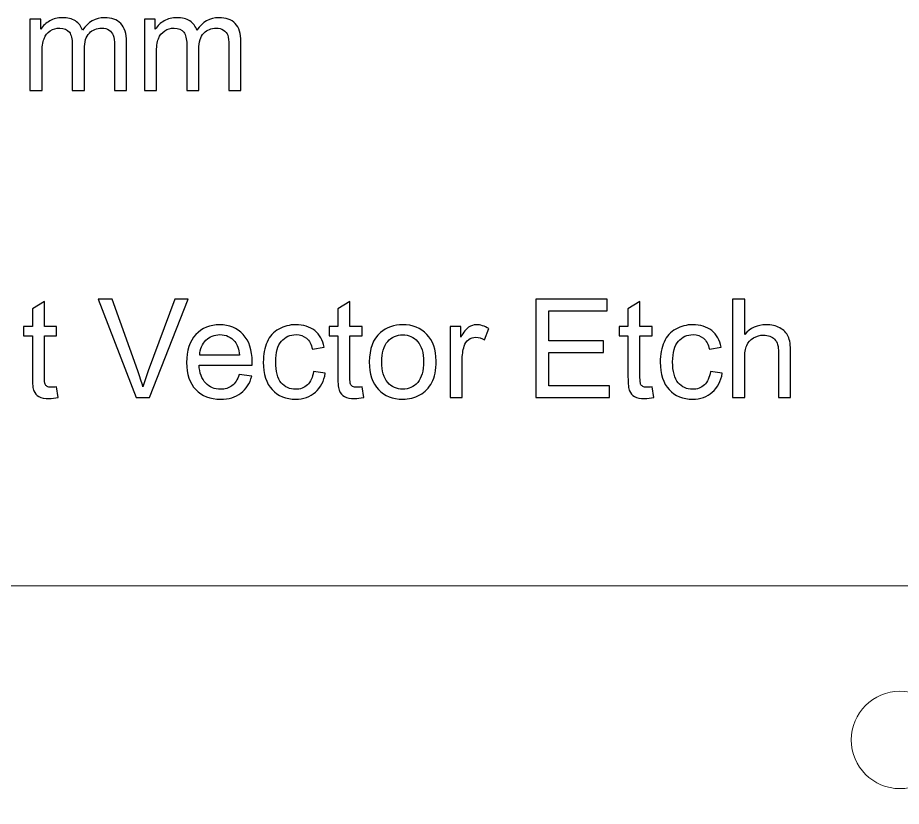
# Model space of a CAD drawing. Header units: centimetres. Extents: x -15.9 to -5, y -19.6 to -8.3.
# Drawn here: x -13.219 to -10.496, y -10.829 to -8.4 of the extents above; entities that cross this region are included whole.
import ezdxf

# ---------------------------------------------------------------- set-up
doc = ezdxf.new("R2010")
doc.units = ezdxf.units.CM
doc.header["$MEASUREMENT"] = 0
doc.layers.add('Layer 1', color=7, linetype='Continuous')

msp = doc.modelspace()

# ---------------------------------------------------------------- linework, layer by layer
at = {"layer": 'Layer 1', "lineweight": 9}
msp.add_ellipse((-10.5, -10.625), major_axis=(0, 0.15), ratio=1, dxfattribs=at)
at = {"layer": 'Layer 1', "color": 4}
for points, knots in [([(-13.1808, -8.62449), (-13.1808, -8.62449), (-13.1808, -8.40499), (-13.1808, -8.40499), (-13.1808, -8.40499), (-13.1808, -8.40499), (-13.14757, -8.40499), (-13.14757, -8.40499), (-13.14757, -8.40499), (-13.14757, -8.40499), (-13.14757, -8.43576), (-13.14757, -8.43576), (-13.14757, -8.43576), (-13.14065, -8.42503), (-13.13148, -8.41635), (-13.12005, -8.40986), (-13.12005, -8.40986), (-13.10862, -8.4033), (-13.09557, -8.39998), (-13.08096, -8.39998), (-13.08096, -8.39998), (-13.06474, -8.39998), (-13.0514, -8.40337), (-13.04103, -8.41014), (-13.04103, -8.41014), (-13.03059, -8.41692), (-13.02325, -8.4263), (-13.01902, -8.43844), (-13.01902, -8.43844), (-13.00159, -8.41282), (-12.97901, -8.39998), (-12.95121, -8.39998), (-12.95121, -8.39998), (-12.92941, -8.39998), (-12.91269, -8.40605), (-12.90098, -8.41812), (-12.90098, -8.41812), (-12.88927, -8.43018), (-12.88341, -8.44874), (-12.88341, -8.47378), (-12.88341, -8.47378), (-12.88341, -8.47378), (-12.88341, -8.62449), (-12.88341, -8.62449), (-12.88341, -8.62449), (-12.88341, -8.62449), (-12.92038, -8.62449), (-12.92038, -8.62449), (-12.92038, -8.62449), (-12.92038, -8.62449), (-12.92038, -8.4862), (-12.92038, -8.4862), (-12.92038, -8.4862), (-12.92038, -8.47132), (-12.92158, -8.46059), (-12.92398, -8.45403), (-12.92398, -8.45403), (-12.92645, -8.44754), (-12.93082, -8.44225), (-12.9371, -8.43822), (-12.9371, -8.43822), (-12.94345, -8.43427), (-12.95093, -8.43223), (-12.95947, -8.43223), (-12.95947, -8.43223), (-12.97492, -8.43223), (-12.98769, -8.43738), (-12.99792, -8.44768), (-12.99792, -8.44768), (-13.00808, -8.45791), (-13.01323, -8.47435), (-13.01323, -8.49693), (-13.01323, -8.49693), (-13.01323, -8.49693), (-13.01323, -8.62449), (-13.01323, -8.62449), (-13.01323, -8.62449), (-13.01323, -8.62449), (-13.05041, -8.62449), (-13.05041, -8.62449), (-13.05041, -8.62449), (-13.05041, -8.62449), (-13.05041, -8.4819), (-13.05041, -8.4819), (-13.05041, -8.4819), (-13.05041, -8.46532), (-13.05345, -8.4529), (-13.05952, -8.44465), (-13.05952, -8.44465), (-13.06558, -8.43639), (-13.07546, -8.43223), (-13.08929, -8.43223), (-13.08929, -8.43223), (-13.09973, -8.43223), (-13.1094, -8.43498), (-13.11829, -8.44055), (-13.11829, -8.44055), (-13.12718, -8.44606), (-13.13367, -8.4541), (-13.13762, -8.46468), (-13.13762, -8.46468), (-13.14164, -8.47534), (-13.14362, -8.49065), (-13.14362, -8.51061), (-13.14362, -8.51061), (-13.14362, -8.51061), (-13.14362, -8.62449), (-13.14362, -8.62449), (-13.14362, -8.62449), (-13.14362, -8.62449), (-13.1808, -8.62449), (-13.1808, -8.62449)], [0, 0, 0, 0, 0.0357143, 0.0357143, 0.0357143, 0.0357143, 0.0714286, 0.0714286, 0.0714286, 0.0714286, 0.1071429, 0.1071429, 0.1071429, 0.1071429, 0.1428571, 0.1428571, 0.1428571, 0.1428571, 0.1785714, 0.1785714, 0.1785714, 0.1785714, 0.2142857, 0.2142857, 0.2142857, 0.2142857, 0.25, 0.25, 0.25, 0.25, 0.2857143, 0.2857143, 0.2857143, 0.2857143, 0.3214286, 0.3214286, 0.3214286, 0.3214286, 0.3571429, 0.3571429, 0.3571429, 0.3571429, 0.3928571, 0.3928571, 0.3928571, 0.3928571, 0.4285714, 0.4285714, 0.4285714, 0.4285714, 0.4642857, 0.4642857, 0.4642857, 0.4642857, 0.5, 0.5, 0.5, 0.5, 0.5357143, 0.5357143, 0.5357143, 0.5357143, 0.5714286, 0.5714286, 0.5714286, 0.5714286, 0.6071429, 0.6071429, 0.6071429, 0.6071429, 0.6428571, 0.6428571, 0.6428571, 0.6428571, 0.6785714, 0.6785714, 0.6785714, 0.6785714, 0.7142857, 0.7142857, 0.7142857, 0.7142857, 0.75, 0.75, 0.75, 0.75, 0.7857143, 0.7857143, 0.7857143, 0.7857143, 0.8214286, 0.8214286, 0.8214286, 0.8214286, 0.8571429, 0.8571429, 0.8571429, 0.8571429, 0.8928571, 0.8928571, 0.8928571, 0.8928571, 0.9285714, 0.9285714, 0.9285714, 0.9285714, 0.9642857, 0.9642857, 0.9642857, 0.9642857, 1, 1, 1, 1]), ([(-12.82817, -8.62449), (-12.82817, -8.62449), (-12.82817, -8.40499), (-12.82817, -8.40499), (-12.82817, -8.40499), (-12.82817, -8.40499), (-12.79494, -8.40499), (-12.79494, -8.40499), (-12.79494, -8.40499), (-12.79494, -8.40499), (-12.79494, -8.43576), (-12.79494, -8.43576), (-12.79494, -8.43576), (-12.78802, -8.42503), (-12.77885, -8.41635), (-12.76742, -8.40986), (-12.76742, -8.40986), (-12.75599, -8.4033), (-12.74294, -8.39998), (-12.72833, -8.39998), (-12.72833, -8.39998), (-12.71211, -8.39998), (-12.69877, -8.40337), (-12.6884, -8.41014), (-12.6884, -8.41014), (-12.67796, -8.41692), (-12.67062, -8.4263), (-12.66639, -8.43844), (-12.66639, -8.43844), (-12.64896, -8.41282), (-12.62638, -8.39998), (-12.59858, -8.39998), (-12.59858, -8.39998), (-12.57678, -8.39998), (-12.56006, -8.40605), (-12.54835, -8.41812), (-12.54835, -8.41812), (-12.53664, -8.43018), (-12.53078, -8.44874), (-12.53078, -8.47378), (-12.53078, -8.47378), (-12.53078, -8.47378), (-12.53078, -8.62449), (-12.53078, -8.62449), (-12.53078, -8.62449), (-12.53078, -8.62449), (-12.56775, -8.62449), (-12.56775, -8.62449), (-12.56775, -8.62449), (-12.56775, -8.62449), (-12.56775, -8.4862), (-12.56775, -8.4862), (-12.56775, -8.4862), (-12.56775, -8.47132), (-12.56895, -8.46059), (-12.57135, -8.45403), (-12.57135, -8.45403), (-12.57382, -8.44754), (-12.57819, -8.44225), (-12.58447, -8.43822), (-12.58447, -8.43822), (-12.59082, -8.43427), (-12.5983, -8.43223), (-12.60684, -8.43223), (-12.60684, -8.43223), (-12.62229, -8.43223), (-12.63506, -8.43738), (-12.64529, -8.44768), (-12.64529, -8.44768), (-12.65545, -8.45791), (-12.6606, -8.47435), (-12.6606, -8.49693), (-12.6606, -8.49693), (-12.6606, -8.49693), (-12.6606, -8.62449), (-12.6606, -8.62449), (-12.6606, -8.62449), (-12.6606, -8.62449), (-12.69778, -8.62449), (-12.69778, -8.62449), (-12.69778, -8.62449), (-12.69778, -8.62449), (-12.69778, -8.4819), (-12.69778, -8.4819), (-12.69778, -8.4819), (-12.69778, -8.46532), (-12.70082, -8.4529), (-12.70689, -8.44465), (-12.70689, -8.44465), (-12.71295, -8.43639), (-12.72283, -8.43223), (-12.73666, -8.43223), (-12.73666, -8.43223), (-12.7471, -8.43223), (-12.75677, -8.43498), (-12.76566, -8.44055), (-12.76566, -8.44055), (-12.77455, -8.44606), (-12.78104, -8.4541), (-12.78499, -8.46468), (-12.78499, -8.46468), (-12.78901, -8.47534), (-12.79099, -8.49065), (-12.79099, -8.51061), (-12.79099, -8.51061), (-12.79099, -8.51061), (-12.79099, -8.62449), (-12.79099, -8.62449), (-12.79099, -8.62449), (-12.79099, -8.62449), (-12.82817, -8.62449), (-12.82817, -8.62449)], [0, 0, 0, 0, 0.0357143, 0.0357143, 0.0357143, 0.0357143, 0.0714286, 0.0714286, 0.0714286, 0.0714286, 0.1071429, 0.1071429, 0.1071429, 0.1071429, 0.1428571, 0.1428571, 0.1428571, 0.1428571, 0.1785714, 0.1785714, 0.1785714, 0.1785714, 0.2142857, 0.2142857, 0.2142857, 0.2142857, 0.25, 0.25, 0.25, 0.25, 0.2857143, 0.2857143, 0.2857143, 0.2857143, 0.3214286, 0.3214286, 0.3214286, 0.3214286, 0.3571429, 0.3571429, 0.3571429, 0.3571429, 0.3928571, 0.3928571, 0.3928571, 0.3928571, 0.4285714, 0.4285714, 0.4285714, 0.4285714, 0.4642857, 0.4642857, 0.4642857, 0.4642857, 0.5, 0.5, 0.5, 0.5, 0.5357143, 0.5357143, 0.5357143, 0.5357143, 0.5714286, 0.5714286, 0.5714286, 0.5714286, 0.6071429, 0.6071429, 0.6071429, 0.6071429, 0.6428571, 0.6428571, 0.6428571, 0.6428571, 0.6785714, 0.6785714, 0.6785714, 0.6785714, 0.7142857, 0.7142857, 0.7142857, 0.7142857, 0.75, 0.75, 0.75, 0.75, 0.7857143, 0.7857143, 0.7857143, 0.7857143, 0.8214286, 0.8214286, 0.8214286, 0.8214286, 0.8571429, 0.8571429, 0.8571429, 0.8571429, 0.8928571, 0.8928571, 0.8928571, 0.8928571, 0.9285714, 0.9285714, 0.9285714, 0.9285714, 0.9642857, 0.9642857, 0.9642857, 0.9642857, 1, 1, 1, 1]), ([(-13.09896, -9.53709), (-13.09896, -9.53709), (-13.0936, -9.56997), (-13.0936, -9.56997), (-13.0936, -9.56997), (-13.10404, -9.57215), (-13.11343, -9.57328), (-13.12168, -9.57328), (-13.12168, -9.57328), (-13.13523, -9.57328), (-13.14567, -9.57117), (-13.15315, -9.56686), (-13.15315, -9.56686), (-13.16056, -9.56263), (-13.16578, -9.55698), (-13.16881, -9.55), (-13.16881, -9.55), (-13.17184, -9.54309), (-13.1734, -9.52841), (-13.1734, -9.50611), (-13.1734, -9.50611), (-13.1734, -9.50611), (-13.1734, -9.37982), (-13.1734, -9.37982), (-13.1734, -9.37982), (-13.1734, -9.37982), (-13.2007, -9.37982), (-13.2007, -9.37982), (-13.2007, -9.37982), (-13.2007, -9.37982), (-13.2007, -9.35089), (-13.2007, -9.35089), (-13.2007, -9.35089), (-13.2007, -9.35089), (-13.1734, -9.35089), (-13.1734, -9.35089), (-13.1734, -9.35089), (-13.1734, -9.35089), (-13.1734, -9.2965), (-13.1734, -9.2965), (-13.1734, -9.2965), (-13.1734, -9.2965), (-13.13636, -9.2742), (-13.13636, -9.2742), (-13.13636, -9.2742), (-13.13636, -9.2742), (-13.13636, -9.35089), (-13.13636, -9.35089), (-13.13636, -9.35089), (-13.13636, -9.35089), (-13.09896, -9.35089), (-13.09896, -9.35089), (-13.09896, -9.35089), (-13.09896, -9.35089), (-13.09896, -9.37982), (-13.09896, -9.37982), (-13.09896, -9.37982), (-13.09896, -9.37982), (-13.13636, -9.37982), (-13.13636, -9.37982), (-13.13636, -9.37982), (-13.13636, -9.37982), (-13.13636, -9.50816), (-13.13636, -9.50816), (-13.13636, -9.50816), (-13.13636, -9.51881), (-13.13572, -9.52559), (-13.13445, -9.52862), (-13.13445, -9.52862), (-13.13311, -9.53166), (-13.13099, -9.53405), (-13.12803, -9.53589), (-13.12803, -9.53589), (-13.12507, -9.53765), (-13.12083, -9.53857), (-13.11533, -9.53857), (-13.11533, -9.53857), (-13.11117, -9.53857), (-13.10573, -9.53808), (-13.09896, -9.53709)], [0, 0, 0, 0, 0.05, 0.05, 0.05, 0.05, 0.1, 0.1, 0.1, 0.1, 0.15, 0.15, 0.15, 0.15, 0.2, 0.2, 0.2, 0.2, 0.25, 0.25, 0.25, 0.25, 0.3, 0.3, 0.3, 0.3, 0.35, 0.35, 0.35, 0.35, 0.4, 0.4, 0.4, 0.4, 0.45, 0.45, 0.45, 0.45, 0.5, 0.5, 0.5, 0.5, 0.55, 0.55, 0.55, 0.55, 0.6, 0.6, 0.6, 0.6, 0.65, 0.65, 0.65, 0.65, 0.7, 0.7, 0.7, 0.7, 0.75, 0.75, 0.75, 0.75, 0.8, 0.8, 0.8, 0.8, 0.85, 0.85, 0.85, 0.85, 0.9, 0.9, 0.9, 0.9, 0.95, 0.95, 0.95, 0.95, 1, 1, 1, 1]), ([(-12.85363, -9.57039), (-12.85363, -9.57039), (-12.97104, -9.26736), (-12.97104, -9.26736), (-12.97104, -9.26736), (-12.97104, -9.26736), (-12.92757, -9.26736), (-12.92757, -9.26736), (-12.92757, -9.26736), (-12.92757, -9.26736), (-12.84883, -9.48749), (-12.84883, -9.48749), (-12.84883, -9.48749), (-12.84248, -9.50513), (-12.83719, -9.52171), (-12.83296, -9.53709), (-12.83296, -9.53709), (-12.82823, -9.52058), (-12.8228, -9.50407), (-12.81659, -9.48749), (-12.81659, -9.48749), (-12.81659, -9.48749), (-12.73475, -9.26736), (-12.73475, -9.26736), (-12.73475, -9.26736), (-12.73475, -9.26736), (-12.69382, -9.26736), (-12.69382, -9.26736), (-12.69382, -9.26736), (-12.69382, -9.26736), (-12.8125, -9.57039), (-12.8125, -9.57039), (-12.8125, -9.57039), (-12.8125, -9.57039), (-12.85363, -9.57039), (-12.85363, -9.57039)], [0, 0, 0, 0, 0.1111111, 0.1111111, 0.1111111, 0.1111111, 0.2222222, 0.2222222, 0.2222222, 0.2222222, 0.3333333, 0.3333333, 0.3333333, 0.3333333, 0.4444444, 0.4444444, 0.4444444, 0.4444444, 0.5555556, 0.5555556, 0.5555556, 0.5555556, 0.6666667, 0.6666667, 0.6666667, 0.6666667, 0.7777778, 0.7777778, 0.7777778, 0.7777778, 0.8888889, 0.8888889, 0.8888889, 0.8888889, 1, 1, 1, 1]), ([(-12.1576, -9.53709), (-12.1576, -9.53709), (-12.15224, -9.56997), (-12.15224, -9.56997), (-12.15224, -9.56997), (-12.16268, -9.57215), (-12.17207, -9.57328), (-12.18032, -9.57328), (-12.18032, -9.57328), (-12.19387, -9.57328), (-12.20431, -9.57117), (-12.21179, -9.56686), (-12.21179, -9.56686), (-12.2192, -9.56263), (-12.22442, -9.55698), (-12.22745, -9.55), (-12.22745, -9.55), (-12.23048, -9.54309), (-12.23204, -9.52841), (-12.23204, -9.50611), (-12.23204, -9.50611), (-12.23204, -9.50611), (-12.23204, -9.37982), (-12.23204, -9.37982), (-12.23204, -9.37982), (-12.23204, -9.37982), (-12.25934, -9.37982), (-12.25934, -9.37982), (-12.25934, -9.37982), (-12.25934, -9.37982), (-12.25934, -9.35089), (-12.25934, -9.35089), (-12.25934, -9.35089), (-12.25934, -9.35089), (-12.23204, -9.35089), (-12.23204, -9.35089), (-12.23204, -9.35089), (-12.23204, -9.35089), (-12.23204, -9.2965), (-12.23204, -9.2965), (-12.23204, -9.2965), (-12.23204, -9.2965), (-12.195, -9.2742), (-12.195, -9.2742), (-12.195, -9.2742), (-12.195, -9.2742), (-12.195, -9.35089), (-12.195, -9.35089), (-12.195, -9.35089), (-12.195, -9.35089), (-12.1576, -9.35089), (-12.1576, -9.35089), (-12.1576, -9.35089), (-12.1576, -9.35089), (-12.1576, -9.37982), (-12.1576, -9.37982), (-12.1576, -9.37982), (-12.1576, -9.37982), (-12.195, -9.37982), (-12.195, -9.37982), (-12.195, -9.37982), (-12.195, -9.37982), (-12.195, -9.50816), (-12.195, -9.50816), (-12.195, -9.50816), (-12.195, -9.51881), (-12.19436, -9.52559), (-12.19309, -9.52862), (-12.19309, -9.52862), (-12.19175, -9.53166), (-12.18963, -9.53405), (-12.18667, -9.53589), (-12.18667, -9.53589), (-12.18371, -9.53765), (-12.17947, -9.53857), (-12.17397, -9.53857), (-12.17397, -9.53857), (-12.16981, -9.53857), (-12.16437, -9.53808), (-12.1576, -9.53709)], [0, 0, 0, 0, 0.05, 0.05, 0.05, 0.05, 0.1, 0.1, 0.1, 0.1, 0.15, 0.15, 0.15, 0.15, 0.2, 0.2, 0.2, 0.2, 0.25, 0.25, 0.25, 0.25, 0.3, 0.3, 0.3, 0.3, 0.35, 0.35, 0.35, 0.35, 0.4, 0.4, 0.4, 0.4, 0.45, 0.45, 0.45, 0.45, 0.5, 0.5, 0.5, 0.5, 0.55, 0.55, 0.55, 0.55, 0.6, 0.6, 0.6, 0.6, 0.65, 0.65, 0.65, 0.65, 0.7, 0.7, 0.7, 0.7, 0.75, 0.75, 0.75, 0.75, 0.8, 0.8, 0.8, 0.8, 0.85, 0.85, 0.85, 0.85, 0.9, 0.9, 0.9, 0.9, 0.95, 0.95, 0.95, 0.95, 1, 1, 1, 1]), ([(-11.62159, -9.57039), (-11.62159, -9.57039), (-11.62159, -9.26736), (-11.62159, -9.26736), (-11.62159, -9.26736), (-11.62159, -9.26736), (-11.40251, -9.26736), (-11.40251, -9.26736), (-11.40251, -9.26736), (-11.40251, -9.26736), (-11.40251, -9.30313), (-11.40251, -9.30313), (-11.40251, -9.30313), (-11.40251, -9.30313), (-11.58151, -9.30313), (-11.58151, -9.30313), (-11.58151, -9.30313), (-11.58151, -9.30313), (-11.58151, -9.39591), (-11.58151, -9.39591), (-11.58151, -9.39591), (-11.58151, -9.39591), (-11.41387, -9.39591), (-11.41387, -9.39591), (-11.41387, -9.39591), (-11.41387, -9.39591), (-11.41387, -9.43147), (-11.41387, -9.43147), (-11.41387, -9.43147), (-11.41387, -9.43147), (-11.58151, -9.43147), (-11.58151, -9.43147), (-11.58151, -9.43147), (-11.58151, -9.43147), (-11.58151, -9.53462), (-11.58151, -9.53462), (-11.58151, -9.53462), (-11.58151, -9.53462), (-11.39546, -9.53462), (-11.39546, -9.53462), (-11.39546, -9.53462), (-11.39546, -9.53462), (-11.39546, -9.57039), (-11.39546, -9.57039), (-11.39546, -9.57039), (-11.39546, -9.57039), (-11.62159, -9.57039), (-11.62159, -9.57039)], [0, 0, 0, 0, 0.0833333, 0.0833333, 0.0833333, 0.0833333, 0.1666667, 0.1666667, 0.1666667, 0.1666667, 0.25, 0.25, 0.25, 0.25, 0.3333333, 0.3333333, 0.3333333, 0.3333333, 0.4166667, 0.4166667, 0.4166667, 0.4166667, 0.5, 0.5, 0.5, 0.5, 0.5833333, 0.5833333, 0.5833333, 0.5833333, 0.6666667, 0.6666667, 0.6666667, 0.6666667, 0.75, 0.75, 0.75, 0.75, 0.8333333, 0.8333333, 0.8333333, 0.8333333, 0.9166667, 0.9166667, 0.9166667, 0.9166667, 1, 1, 1, 1]), ([(-11.26359, -9.53709), (-11.26359, -9.53709), (-11.25823, -9.56997), (-11.25823, -9.56997), (-11.25823, -9.56997), (-11.26867, -9.57215), (-11.27806, -9.57328), (-11.28631, -9.57328), (-11.28631, -9.57328), (-11.29986, -9.57328), (-11.3103, -9.57117), (-11.31778, -9.56686), (-11.31778, -9.56686), (-11.32519, -9.56263), (-11.33041, -9.55698), (-11.33344, -9.55), (-11.33344, -9.55), (-11.33647, -9.54309), (-11.33803, -9.52841), (-11.33803, -9.50611), (-11.33803, -9.50611), (-11.33803, -9.50611), (-11.33803, -9.37982), (-11.33803, -9.37982), (-11.33803, -9.37982), (-11.33803, -9.37982), (-11.36533, -9.37982), (-11.36533, -9.37982), (-11.36533, -9.37982), (-11.36533, -9.37982), (-11.36533, -9.35089), (-11.36533, -9.35089), (-11.36533, -9.35089), (-11.36533, -9.35089), (-11.33803, -9.35089), (-11.33803, -9.35089), (-11.33803, -9.35089), (-11.33803, -9.35089), (-11.33803, -9.2965), (-11.33803, -9.2965), (-11.33803, -9.2965), (-11.33803, -9.2965), (-11.30099, -9.2742), (-11.30099, -9.2742), (-11.30099, -9.2742), (-11.30099, -9.2742), (-11.30099, -9.35089), (-11.30099, -9.35089), (-11.30099, -9.35089), (-11.30099, -9.35089), (-11.26359, -9.35089), (-11.26359, -9.35089), (-11.26359, -9.35089), (-11.26359, -9.35089), (-11.26359, -9.37982), (-11.26359, -9.37982), (-11.26359, -9.37982), (-11.26359, -9.37982), (-11.30099, -9.37982), (-11.30099, -9.37982), (-11.30099, -9.37982), (-11.30099, -9.37982), (-11.30099, -9.50816), (-11.30099, -9.50816), (-11.30099, -9.50816), (-11.30099, -9.51881), (-11.30035, -9.52559), (-11.29908, -9.52862), (-11.29908, -9.52862), (-11.29774, -9.53166), (-11.29562, -9.53405), (-11.29266, -9.53589), (-11.29266, -9.53589), (-11.2897, -9.53765), (-11.28546, -9.53857), (-11.27996, -9.53857), (-11.27996, -9.53857), (-11.2758, -9.53857), (-11.27036, -9.53808), (-11.26359, -9.53709)], [0, 0, 0, 0, 0.05, 0.05, 0.05, 0.05, 0.1, 0.1, 0.1, 0.1, 0.15, 0.15, 0.15, 0.15, 0.2, 0.2, 0.2, 0.2, 0.25, 0.25, 0.25, 0.25, 0.3, 0.3, 0.3, 0.3, 0.35, 0.35, 0.35, 0.35, 0.4, 0.4, 0.4, 0.4, 0.45, 0.45, 0.45, 0.45, 0.5, 0.5, 0.5, 0.5, 0.55, 0.55, 0.55, 0.55, 0.6, 0.6, 0.6, 0.6, 0.65, 0.65, 0.65, 0.65, 0.7, 0.7, 0.7, 0.7, 0.75, 0.75, 0.75, 0.75, 0.8, 0.8, 0.8, 0.8, 0.85, 0.85, 0.85, 0.85, 0.9, 0.9, 0.9, 0.9, 0.95, 0.95, 0.95, 0.95, 1, 1, 1, 1]), ([(-11.01551, -9.57039), (-11.01551, -9.57039), (-11.01551, -9.26736), (-11.01551, -9.26736), (-11.01551, -9.26736), (-11.01551, -9.26736), (-10.97833, -9.26736), (-10.97833, -9.26736), (-10.97833, -9.26736), (-10.97833, -9.26736), (-10.97833, -9.37608), (-10.97833, -9.37608), (-10.97833, -9.37608), (-10.96097, -9.35597), (-10.93903, -9.34588), (-10.91257, -9.34588), (-10.91257, -9.34588), (-10.89634, -9.34588), (-10.88223, -9.34913), (-10.87024, -9.35555), (-10.87024, -9.35555), (-10.85824, -9.3619), (-10.84964, -9.37079), (-10.84448, -9.38208), (-10.84448, -9.38208), (-10.83933, -9.39337), (-10.83672, -9.40981), (-10.83672, -9.43126), (-10.83672, -9.43126), (-10.83672, -9.43126), (-10.83672, -9.57039), (-10.83672, -9.57039), (-10.83672, -9.57039), (-10.83672, -9.57039), (-10.87398, -9.57039), (-10.87398, -9.57039), (-10.87398, -9.57039), (-10.87398, -9.57039), (-10.87398, -9.43126), (-10.87398, -9.43126), (-10.87398, -9.43126), (-10.87398, -9.4127), (-10.878, -9.39915), (-10.88604, -9.39069), (-10.88604, -9.39069), (-10.89409, -9.38222), (-10.90551, -9.37792), (-10.92026, -9.37792), (-10.92026, -9.37792), (-10.93127, -9.37792), (-10.94164, -9.38081), (-10.95138, -9.38652), (-10.95138, -9.38652), (-10.96111, -9.39224), (-10.96803, -9.4), (-10.97212, -9.40981), (-10.97212, -9.40981), (-10.97628, -9.41954), (-10.97833, -9.43309), (-10.97833, -9.45031), (-10.97833, -9.45031), (-10.97833, -9.45031), (-10.97833, -9.57039), (-10.97833, -9.57039), (-10.97833, -9.57039), (-10.97833, -9.57039), (-11.01551, -9.57039), (-11.01551, -9.57039)], [0, 0, 0, 0, 0.0588235, 0.0588235, 0.0588235, 0.0588235, 0.1176471, 0.1176471, 0.1176471, 0.1176471, 0.1764706, 0.1764706, 0.1764706, 0.1764706, 0.2352941, 0.2352941, 0.2352941, 0.2352941, 0.2941176, 0.2941176, 0.2941176, 0.2941176, 0.3529412, 0.3529412, 0.3529412, 0.3529412, 0.4117647, 0.4117647, 0.4117647, 0.4117647, 0.4705882, 0.4705882, 0.4705882, 0.4705882, 0.5294118, 0.5294118, 0.5294118, 0.5294118, 0.5882353, 0.5882353, 0.5882353, 0.5882353, 0.6470588, 0.6470588, 0.6470588, 0.6470588, 0.7058824, 0.7058824, 0.7058824, 0.7058824, 0.7647059, 0.7647059, 0.7647059, 0.7647059, 0.8235294, 0.8235294, 0.8235294, 0.8235294, 0.8823529, 0.8823529, 0.8823529, 0.8823529, 0.9411765, 0.9411765, 0.9411765, 0.9411765, 1, 1, 1, 1]), ([(-12.53571, -9.49969), (-12.53571, -9.49969), (-12.49726, -9.50442), (-12.49726, -9.50442), (-12.49726, -9.50442), (-12.50332, -9.52693), (-12.51454, -9.54436), (-12.53091, -9.55677), (-12.53091, -9.55677), (-12.54735, -9.56912), (-12.56831, -9.57533), (-12.59378, -9.57533), (-12.59378, -9.57533), (-12.62588, -9.57533), (-12.65135, -9.56545), (-12.67012, -9.5457), (-12.67012, -9.5457), (-12.68895, -9.52594), (-12.69834, -9.49821), (-12.69834, -9.46251), (-12.69834, -9.46251), (-12.69834, -9.42554), (-12.68881, -9.3969), (-12.66983, -9.3765), (-12.66983, -9.3765), (-12.65078, -9.35611), (-12.62616, -9.34588), (-12.59582, -9.34588), (-12.59582, -9.34588), (-12.56647, -9.34588), (-12.54248, -9.3559), (-12.52393, -9.37587), (-12.52393, -9.37587), (-12.5053, -9.39584), (-12.49599, -9.42399), (-12.49599, -9.46018), (-12.49599, -9.46018), (-12.49599, -9.46244), (-12.49606, -9.46576), (-12.4962, -9.47013), (-12.4962, -9.47013), (-12.4962, -9.47013), (-12.65989, -9.47013), (-12.65989, -9.47013), (-12.65989, -9.47013), (-12.65854, -9.49426), (-12.6517, -9.51275), (-12.63942, -9.52552), (-12.63942, -9.52552), (-12.62715, -9.53836), (-12.61191, -9.54478), (-12.59356, -9.54478), (-12.59356, -9.54478), (-12.57995, -9.54478), (-12.56831, -9.54118), (-12.55864, -9.53398), (-12.55864, -9.53398), (-12.54897, -9.52686), (-12.54135, -9.51543), (-12.53571, -9.49969)], [0, 0, 0, 0, 0.0666667, 0.0666667, 0.0666667, 0.0666667, 0.1333333, 0.1333333, 0.1333333, 0.1333333, 0.2, 0.2, 0.2, 0.2, 0.2666667, 0.2666667, 0.2666667, 0.2666667, 0.3333333, 0.3333333, 0.3333333, 0.3333333, 0.4, 0.4, 0.4, 0.4, 0.4666667, 0.4666667, 0.4666667, 0.4666667, 0.5333333, 0.5333333, 0.5333333, 0.5333333, 0.6, 0.6, 0.6, 0.6, 0.6666667, 0.6666667, 0.6666667, 0.6666667, 0.7333333, 0.7333333, 0.7333333, 0.7333333, 0.8, 0.8, 0.8, 0.8, 0.8666667, 0.8666667, 0.8666667, 0.8666667, 0.9333333, 0.9333333, 0.9333333, 0.9333333, 1, 1, 1, 1]), ([(-12.30725, -9.48996), (-12.30725, -9.48996), (-12.27071, -9.49476), (-12.27071, -9.49476), (-12.27071, -9.49476), (-12.27466, -9.51994), (-12.28489, -9.5397), (-12.3014, -9.55395), (-12.3014, -9.55395), (-12.31784, -9.5682), (-12.33809, -9.57533), (-12.36207, -9.57533), (-12.36207, -9.57533), (-12.39206, -9.57533), (-12.41626, -9.56552), (-12.43446, -9.54591), (-12.43446, -9.54591), (-12.45274, -9.52629), (-12.46191, -9.49814), (-12.46191, -9.46145), (-12.46191, -9.46145), (-12.46191, -9.43775), (-12.45796, -9.417), (-12.45013, -9.39922), (-12.45013, -9.39922), (-12.44223, -9.38144), (-12.4303, -9.36811), (-12.41421, -9.35922), (-12.41421, -9.35922), (-12.3982, -9.35033), (-12.3807, -9.34588), (-12.36186, -9.34588), (-12.36186, -9.34588), (-12.33802, -9.34588), (-12.31847, -9.35195), (-12.30337, -9.36402), (-12.30337, -9.36402), (-12.2882, -9.37608), (-12.27847, -9.39316), (-12.27416, -9.41538), (-12.27416, -9.41538), (-12.27416, -9.41538), (-12.31036, -9.42095), (-12.31036, -9.42095), (-12.31036, -9.42095), (-12.31382, -9.40621), (-12.31988, -9.39513), (-12.32863, -9.38765), (-12.32863, -9.38765), (-12.33738, -9.38024), (-12.34796, -9.3765), (-12.36038, -9.3765), (-12.36038, -9.3765), (-12.37915, -9.3765), (-12.39439, -9.38321), (-12.4061, -9.39668), (-12.4061, -9.39668), (-12.41781, -9.41009), (-12.42367, -9.43133), (-12.42367, -9.46039), (-12.42367, -9.46039), (-12.42367, -9.48989), (-12.41802, -9.51134), (-12.40667, -9.52474), (-12.40667, -9.52474), (-12.39538, -9.53808), (-12.38063, -9.54478), (-12.36243, -9.54478), (-12.36243, -9.54478), (-12.34782, -9.54478), (-12.33569, -9.54026), (-12.32588, -9.5313), (-12.32588, -9.5313), (-12.31607, -9.52234), (-12.30986, -9.50858), (-12.30725, -9.48996)], [0, 0, 0, 0, 0.0526316, 0.0526316, 0.0526316, 0.0526316, 0.1052632, 0.1052632, 0.1052632, 0.1052632, 0.1578947, 0.1578947, 0.1578947, 0.1578947, 0.2105263, 0.2105263, 0.2105263, 0.2105263, 0.2631579, 0.2631579, 0.2631579, 0.2631579, 0.3157895, 0.3157895, 0.3157895, 0.3157895, 0.3684211, 0.3684211, 0.3684211, 0.3684211, 0.4210526, 0.4210526, 0.4210526, 0.4210526, 0.4736842, 0.4736842, 0.4736842, 0.4736842, 0.5263158, 0.5263158, 0.5263158, 0.5263158, 0.5789474, 0.5789474, 0.5789474, 0.5789474, 0.6315789, 0.6315789, 0.6315789, 0.6315789, 0.6842105, 0.6842105, 0.6842105, 0.6842105, 0.7368421, 0.7368421, 0.7368421, 0.7368421, 0.7894737, 0.7894737, 0.7894737, 0.7894737, 0.8421053, 0.8421053, 0.8421053, 0.8421053, 0.8947368, 0.8947368, 0.8947368, 0.8947368, 0.9473684, 0.9473684, 0.9473684, 0.9473684, 1, 1, 1, 1]), ([(-12.13509, -9.46061), (-12.13509, -9.41997), (-12.1238, -9.38984), (-12.10115, -9.3703), (-12.10115, -9.3703), (-12.08231, -9.35407), (-12.05931, -9.34588), (-12.03215, -9.34588), (-12.03215, -9.34588), (-12.00195, -9.34588), (-11.97726, -9.35576), (-11.95814, -9.37559), (-11.95814, -9.37559), (-11.93895, -9.39534), (-11.92942, -9.42265), (-11.92942, -9.4575), (-11.92942, -9.4575), (-11.92942, -9.48579), (-11.93366, -9.50802), (-11.94212, -9.52418), (-11.94212, -9.52418), (-11.95059, -9.5404), (-11.96294, -9.55296), (-11.97909, -9.56192), (-11.97909, -9.56192), (-11.99532, -9.57088), (-12.01296, -9.57533), (-12.03215, -9.57533), (-12.03215, -9.57533), (-12.06284, -9.57533), (-12.08768, -9.56552), (-12.10666, -9.54577), (-12.10666, -9.54577), (-12.12564, -9.52608), (-12.13509, -9.49772), (-12.13509, -9.46061)], [0, 0, 0, 0, 0.1111111, 0.1111111, 0.1111111, 0.1111111, 0.2222222, 0.2222222, 0.2222222, 0.2222222, 0.3333333, 0.3333333, 0.3333333, 0.3333333, 0.4444444, 0.4444444, 0.4444444, 0.4444444, 0.5555556, 0.5555556, 0.5555556, 0.5555556, 0.6666667, 0.6666667, 0.6666667, 0.6666667, 0.7777778, 0.7777778, 0.7777778, 0.7777778, 0.8888889, 0.8888889, 0.8888889, 0.8888889, 1, 1, 1, 1]), ([(-11.88617, -9.57039), (-11.88617, -9.57039), (-11.88617, -9.35089), (-11.88617, -9.35089), (-11.88617, -9.35089), (-11.88617, -9.35089), (-11.85273, -9.35089), (-11.85273, -9.35089), (-11.85273, -9.35089), (-11.85273, -9.35089), (-11.85273, -9.38412), (-11.85273, -9.38412), (-11.85273, -9.38412), (-11.84419, -9.3686), (-11.83629, -9.3583), (-11.82902, -9.35336), (-11.82902, -9.35336), (-11.82183, -9.34842), (-11.81385, -9.34588), (-11.80518, -9.34588), (-11.80518, -9.34588), (-11.79262, -9.34588), (-11.77992, -9.34991), (-11.76694, -9.35788), (-11.76694, -9.35788), (-11.76694, -9.35788), (-11.77978, -9.39245), (-11.77978, -9.39245), (-11.77978, -9.39245), (-11.78881, -9.38702), (-11.79791, -9.38434), (-11.80701, -9.38434), (-11.80701, -9.38434), (-11.8152, -9.38434), (-11.82246, -9.38681), (-11.82895, -9.39167), (-11.82895, -9.39167), (-11.83544, -9.39661), (-11.84003, -9.40339), (-11.84278, -9.41206), (-11.84278, -9.41206), (-11.84694, -9.42526), (-11.84899, -9.43972), (-11.84899, -9.45546), (-11.84899, -9.45546), (-11.84899, -9.45546), (-11.84899, -9.57039), (-11.84899, -9.57039), (-11.84899, -9.57039), (-11.84899, -9.57039), (-11.88617, -9.57039), (-11.88617, -9.57039)], [0, 0, 0, 0, 0.0769231, 0.0769231, 0.0769231, 0.0769231, 0.1538462, 0.1538462, 0.1538462, 0.1538462, 0.2307692, 0.2307692, 0.2307692, 0.2307692, 0.3076923, 0.3076923, 0.3076923, 0.3076923, 0.3846154, 0.3846154, 0.3846154, 0.3846154, 0.4615385, 0.4615385, 0.4615385, 0.4615385, 0.5384615, 0.5384615, 0.5384615, 0.5384615, 0.6153846, 0.6153846, 0.6153846, 0.6153846, 0.6923077, 0.6923077, 0.6923077, 0.6923077, 0.7692308, 0.7692308, 0.7692308, 0.7692308, 0.8461538, 0.8461538, 0.8461538, 0.8461538, 0.9230769, 0.9230769, 0.9230769, 0.9230769, 1, 1, 1, 1]), ([(-11.08395, -9.48996), (-11.08395, -9.48996), (-11.04741, -9.49476), (-11.04741, -9.49476), (-11.04741, -9.49476), (-11.05136, -9.51994), (-11.06159, -9.5397), (-11.0781, -9.55395), (-11.0781, -9.55395), (-11.09454, -9.5682), (-11.11479, -9.57533), (-11.13877, -9.57533), (-11.13877, -9.57533), (-11.16876, -9.57533), (-11.19296, -9.56552), (-11.21116, -9.54591), (-11.21116, -9.54591), (-11.22944, -9.52629), (-11.23861, -9.49814), (-11.23861, -9.46145), (-11.23861, -9.46145), (-11.23861, -9.43775), (-11.23466, -9.417), (-11.22683, -9.39922), (-11.22683, -9.39922), (-11.21893, -9.38144), (-11.207, -9.36811), (-11.19091, -9.35922), (-11.19091, -9.35922), (-11.1749, -9.35033), (-11.1574, -9.34588), (-11.13856, -9.34588), (-11.13856, -9.34588), (-11.11472, -9.34588), (-11.09517, -9.35195), (-11.08007, -9.36402), (-11.08007, -9.36402), (-11.0649, -9.37608), (-11.05517, -9.39316), (-11.05086, -9.41538), (-11.05086, -9.41538), (-11.05086, -9.41538), (-11.08706, -9.42095), (-11.08706, -9.42095), (-11.08706, -9.42095), (-11.09052, -9.40621), (-11.09658, -9.39513), (-11.10533, -9.38765), (-11.10533, -9.38765), (-11.11408, -9.38024), (-11.12466, -9.3765), (-11.13708, -9.3765), (-11.13708, -9.3765), (-11.15585, -9.3765), (-11.17109, -9.38321), (-11.1828, -9.39668), (-11.1828, -9.39668), (-11.19451, -9.41009), (-11.20037, -9.43133), (-11.20037, -9.46039), (-11.20037, -9.46039), (-11.20037, -9.48989), (-11.19472, -9.51134), (-11.18337, -9.52474), (-11.18337, -9.52474), (-11.17208, -9.53808), (-11.15733, -9.54478), (-11.13913, -9.54478), (-11.13913, -9.54478), (-11.12452, -9.54478), (-11.11239, -9.54026), (-11.10258, -9.5313), (-11.10258, -9.5313), (-11.09277, -9.52234), (-11.08656, -9.50858), (-11.08395, -9.48996)], [0, 0, 0, 0, 0.0526316, 0.0526316, 0.0526316, 0.0526316, 0.1052632, 0.1052632, 0.1052632, 0.1052632, 0.1578947, 0.1578947, 0.1578947, 0.1578947, 0.2105263, 0.2105263, 0.2105263, 0.2105263, 0.2631579, 0.2631579, 0.2631579, 0.2631579, 0.3157895, 0.3157895, 0.3157895, 0.3157895, 0.3684211, 0.3684211, 0.3684211, 0.3684211, 0.4210526, 0.4210526, 0.4210526, 0.4210526, 0.4736842, 0.4736842, 0.4736842, 0.4736842, 0.5263158, 0.5263158, 0.5263158, 0.5263158, 0.5789474, 0.5789474, 0.5789474, 0.5789474, 0.6315789, 0.6315789, 0.6315789, 0.6315789, 0.6842105, 0.6842105, 0.6842105, 0.6842105, 0.7368421, 0.7368421, 0.7368421, 0.7368421, 0.7894737, 0.7894737, 0.7894737, 0.7894737, 0.8421053, 0.8421053, 0.8421053, 0.8421053, 0.8947368, 0.8947368, 0.8947368, 0.8947368, 0.9473684, 0.9473684, 0.9473684, 0.9473684, 1, 1, 1, 1]), ([(-12.65784, -9.43951), (-12.65784, -9.43951), (-12.53529, -9.43951), (-12.53529, -9.43951), (-12.53529, -9.43951), (-12.53691, -9.4211), (-12.54164, -9.4072), (-12.54933, -9.39802), (-12.54933, -9.39802), (-12.56118, -9.3837), (-12.57656, -9.3765), (-12.5954, -9.3765), (-12.5954, -9.3765), (-12.61247, -9.3765), (-12.62687, -9.38222), (-12.63851, -9.39365), (-12.63851, -9.39365), (-12.65015, -9.40508), (-12.65657, -9.42039), (-12.65784, -9.43951)], [0, 0, 0, 0, 0.2, 0.2, 0.2, 0.2, 0.4, 0.4, 0.4, 0.4, 0.6, 0.6, 0.6, 0.6, 0.8, 0.8, 0.8, 0.8, 1, 1, 1, 1]), ([(-12.09685, -9.46061), (-12.09685, -9.48876), (-12.09071, -9.50978), (-12.07843, -9.52375), (-12.07843, -9.52375), (-12.06616, -9.53779), (-12.05071, -9.54478), (-12.03215, -9.54478), (-12.03215, -9.54478), (-12.01366, -9.54478), (-11.99828, -9.53772), (-11.98601, -9.52368), (-11.98601, -9.52368), (-11.9738, -9.50964), (-11.96766, -9.48819), (-11.96766, -9.45941), (-11.96766, -9.45941), (-11.96766, -9.43224), (-11.9738, -9.41164), (-11.98615, -9.39767), (-11.98615, -9.39767), (-11.9985, -9.3837), (-12.01381, -9.37672), (-12.03215, -9.37672), (-12.03215, -9.37672), (-12.05071, -9.37672), (-12.06616, -9.3837), (-12.07843, -9.3976), (-12.07843, -9.3976), (-12.09071, -9.4115), (-12.09685, -9.43253), (-12.09685, -9.46061)], [0, 0, 0, 0, 0.125, 0.125, 0.125, 0.125, 0.25, 0.25, 0.25, 0.25, 0.375, 0.375, 0.375, 0.375, 0.5, 0.5, 0.5, 0.5, 0.625, 0.625, 0.625, 0.625, 0.75, 0.75, 0.75, 0.75, 0.875, 0.875, 0.875, 0.875, 1, 1, 1, 1])]:
    msp.add_open_spline(points, degree=3, knots=knots, dxfattribs=at)
at = {"layer": 'Layer 1', "lineweight": 9}
msp.add_open_spline([(-15.95, -19.05), (-15.95, -19.32539), (-15.72539, -19.55), (-15.45, -19.55), (-15.45, -19.55), (-15.45, -19.55), (-5.55, -19.55), (-5.55, -19.55), (-5.55, -19.55), (-5.27461, -19.55), (-5.05, -19.32539), (-5.05, -19.05), (-5.05, -19.05), (-5.05, -19.05), (-5.05, -17.6615), (-5.05, -17.6615), (-5.05, -17.6615), (-5.05, -17.6615), (-5.308, -17.6615), (-5.308, -17.6615), (-5.308, -17.6615), (-5.39083, -17.6615), (-5.458, -17.59433), (-5.458, -17.5115), (-5.458, -17.5115), (-5.458, -17.42867), (-5.39083, -17.3615), (-5.308, -17.3615), (-5.308, -17.3615), (-5.308, -17.3615), (-5.05, -17.3615), (-5.05, -17.3615), (-5.05, -17.3615), (-5.05, -17.3615), (-5.05, -10.65), (-5.05, -10.65), (-5.05, -10.65), (-5.05, -10.37461), (-5.27461, -10.15), (-5.55, -10.15), (-5.55, -10.15), (-5.55, -10.15), (-15.45, -10.15), (-15.45, -10.15), (-15.45, -10.15), (-15.72539, -10.15), (-15.95, -10.37461), (-15.95, -10.65), (-15.95, -10.65), (-15.95, -10.65), (-15.95, -19.05), (-15.95, -19.05)], degree=3, knots=[0, 0, 0, 0, 0.0769231, 0.0769231, 0.0769231, 0.0769231, 0.1538462, 0.1538462, 0.1538462, 0.1538462, 0.2307692, 0.2307692, 0.2307692, 0.2307692, 0.3076923, 0.3076923, 0.3076923, 0.3076923, 0.3846154, 0.3846154, 0.3846154, 0.3846154, 0.4615385, 0.4615385, 0.4615385, 0.4615385, 0.5384615, 0.5384615, 0.5384615, 0.5384615, 0.6153846, 0.6153846, 0.6153846, 0.6153846, 0.6923077, 0.6923077, 0.6923077, 0.6923077, 0.7692308, 0.7692308, 0.7692308, 0.7692308, 0.8461538, 0.8461538, 0.8461538, 0.8461538, 0.9230769, 0.9230769, 0.9230769, 0.9230769, 1, 1, 1, 1], dxfattribs=at)

doc.saveas('drawing.dxf')
